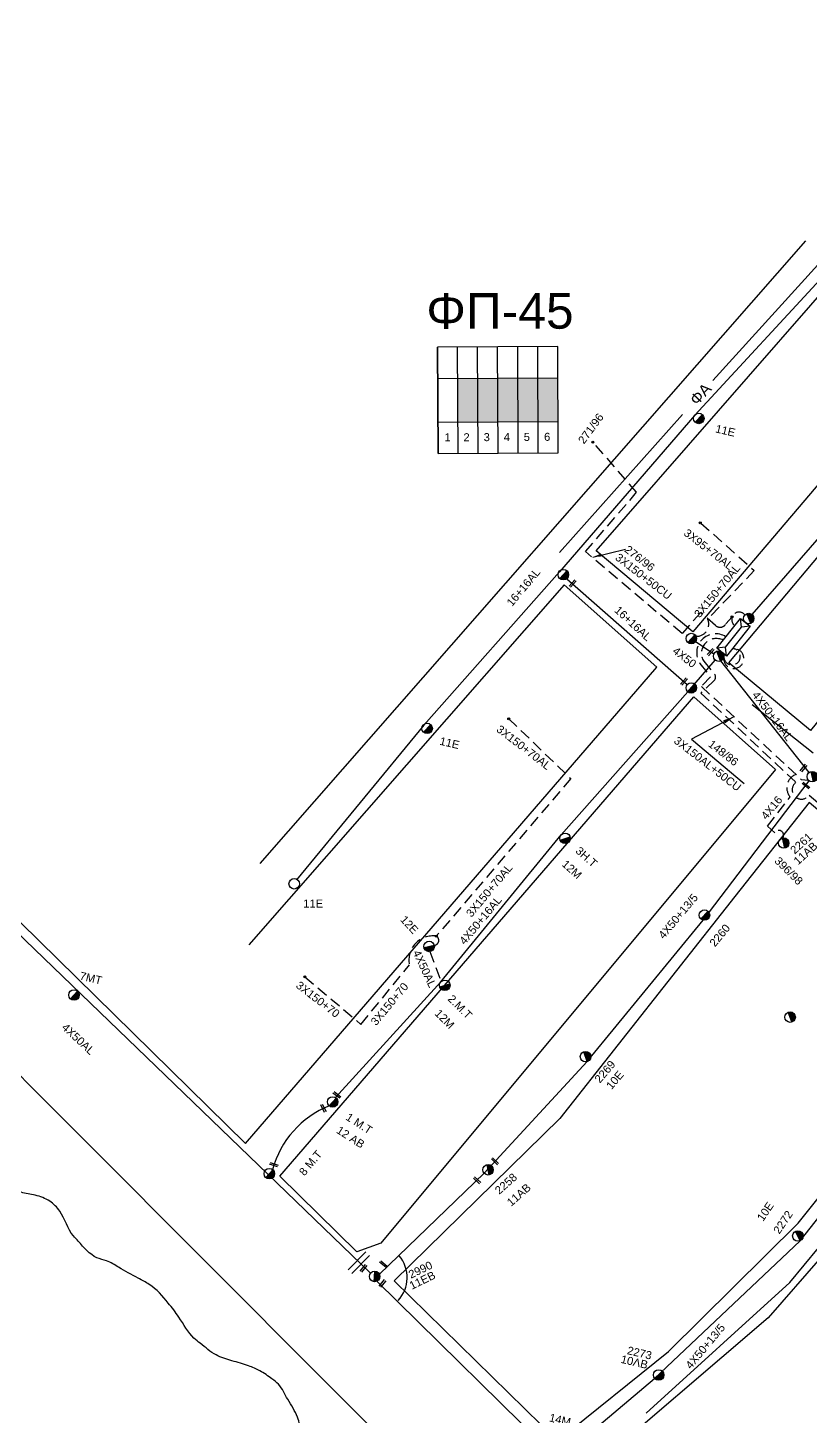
# Model space of a CAD drawing. Header units: millimetres. Extents: x 745 to 5694, y 762 to 3401.
# Drawn here: x 1432.7 to 1608.6, y 1448.4 to 1760.7 of the extents above; entities that cross this region are included whole.
import ezdxf
from ezdxf.enums import TextEntityAlignment as Align

# ---------------------------------------------------------------- set-up
doc = ezdxf.new("R2010")
doc.units = ezdxf.units.MM
doc.linetypes.add('DASHED', pattern=[19.05, 12.7, -6.35])
for name, color, linetype in [('Άγνωστα', 7, 'Continuous'), ('Ασφαλειοκιβώτια Χ.Τ 6 αναχωρήσεων', 7, 'Continuous'), ('Γυμνά εναέρια ΧΤ και ΦΟΠ (3Φ)   4x50+16AL', 7, 'Continuous'), ('Εναέρια παροχή ΧΤ 4x16', 7, 'SYN_LINE'), ('Επιγραφές - Σχήματα', 7, 'Continuous'), ('Καλώδια ΧΤ   3x150+50CU', 7, 'DASHED'), ('Καλώδια ΧΤ   3x150+70AL', 7, 'DASHED'), ('Καλώδια ΧΤ   3x150AL+50CU', 7, 'DASHED'), ('Μηχανική τομή', 7, 'Continuous'), ('Στύλος Ξύλινος', 7, 'Continuous'), ('Στύλος Ξύλινος @ 1', 7, 'Continuous'), ('Στύλος ΦΜ', 7, 'Continuous'), ('Στύλος ΦΜ @ 1', 7, 'Continuous'), ('Συνδέσεις', 7, 'Continuous'), ('Τομή', 7, 'Continuous'), ('Υποσταθμός εναέριος 2 στύλων', 7, 'Continuous'), ('Υποσταθμός πόλεως', 7, 'Continuous'), ('Υπόβαθρο ΔΕΗ', 7, 'Continuous'), ('Υπόγεια καλώδια Παροχών ΧΤ   4x50AL', 7, 'DASHED')]:
    doc.layers.add(name, color=color, linetype=linetype)
doc.styles.add('arial', font='ARIAL.TTF')
doc.styles.get("Standard").update_dxf_attribs({"font": 'ARIAL.TTF'})
doc.linetypes.add('SYN_LINE', pattern='A,0.5,-0.0001,["/\\/\\/\\/",Standard,S=0.1,R=0,X=0,Y=-0.05],-0.25', length=0.7501)
doc.dimstyles.new('ISO-25', dxfattribs={"dimtxt": 2.5, "dimasz": 2.5, "dimexe": 1.25, "dimexo": 0.625, "dimtad": 1, "dimtxsty": 'Standard', "dimcen": 2.5, "dimadec": 0, "dimazin": 0, "dimtfac": 1, "dimtmove": 0, "dimatfit": 3, "dimfxl": 1, "dimarcsym": 0})

# ---------------------------------------------------------------- blocks, each defined once
blk = doc.blocks.new('ΥΠΑΡΧΩΝ ΤΣΙΜΕΝΤΕΝΙΟΣ ΣΤΥΛΟΣ')
at = {"layer": 'Στύλος ΦΜ'}
blk.add_hatch(color=256, dxfattribs=at).paths.add_polyline_path([(-1.29, -2.28, 0.574793), (2.62, 0, 0.268822), (1.3, 2.27)])
blk.add_line((-1.29, -2.28), (1.3, 2.27), dxfattribs=at)
blk.add_circle((0, 0), 2.62, dxfattribs=at)
at = {"layer": 'Στύλος ΦΜ', "flags": 4}
for tag, p in [('ΤΥΠΟΣ', (-4.91, 3.03)), ('ΑΡΙΘΜΟΣ', (-4.68, 8.05))]:
    blk.add_attdef(tag, p, '', height=4, dxfattribs=at)
blk = doc.blocks.new('ΜΗΧΑΝΙΚΗ ΤΟΜΗ')
at = {"layer": 'Μηχανική τομή', "ltscale": 40}
for p, q in [((-1.89, 0.78), (1.89, 0.78)), ((1.89, 0), (-1.89, 0))]:
    blk.add_line(p, q, dxfattribs=at)
blk = doc.blocks.new('ΠΡΟΒΛΕΠΟΜΕΝΟΣ ΞΥΛΙΝΟΣ ΣΤΥΛΟΣ')
at = {"layer": 'Στύλος Ξύλινος', "color": 7}
blk.add_circle((0, 0), 2.62, dxfattribs=at)
at = {"layer": 'Στύλος Ξύλινος', "flags": 4}
for tag, p in [('ΑΡΙΘΜΟΣ', (-6.53, 6.96)), ('ΤΥΠΟΣ', (-6.8, 2.18))]:
    blk.add_attdef(tag, p, '', height=4, dxfattribs=at)
blk = doc.blocks.new('ΥΠΟΣΤΑΘΜΟΣ ΕΝΑΕΡΙΟΣ ΕΠΙ 2 ΣΤΥΛΩΝ')
at = {"layer": 'Υποσταθμός εναέριος 2 στύλων', "linetype": 'Continuous'}
for points in [[(-11.97, -2.11, 0.574793), (-8.45, -0.07, 0.268822), (-9.64, 1.98)], [(9.68, -2.15, 0.574793), (13.19, -0.1, 0.268822), (12.01, 1.95)]]:
    blk.add_hatch(color=256, dxfattribs=at).paths.add_polyline_path(points)
for p, q in [((-11.97, -2.11), (-9.64, 1.98)), ((9.68, -2.15), (12.01, 1.95))]:
    blk.add_line(p, q, dxfattribs=at)
for centre in [(-10.81, -0.07), (10.84, -0.1)]:
    blk.add_circle(centre, 2.36, dxfattribs=at)
at = {"layer": 'Υποσταθμός πόλεως', "linetype": 'Continuous', "ltscale": 40}
blk.add_lwpolyline([(-8.57, 2.82), (8.57, 2.82), (8.57, -2.82), (-8.57, -2.82)], close=True, dxfattribs=at)
for points in [[(-5.75, 0), (-8.57, 2.82)], [(-8.57, -2.82), (-5.75, 0)], [(-5.75, 0), (5.75, 0)], [(5.75, 0), (8.57, 2.82)], [(8.57, -2.82), (5.75, 0)]]:
    blk.add_lwpolyline(points, dxfattribs=at)
at = {"layer": 'Υποσταθμός εναέριος 2 στύλων', "ltscale": 40, "flags": 1}
for tag, p in [('ΜΕΤΑΣΧΗΜΑΤΙΣΜΟΣ', (14.09, 2.51)), ('ΙΣΧΥΣ', (14.07, -0.28)), ('ΑΡΙΘΜΟΣ', (14.19, -3))]:
    blk.add_attdef(tag, p, '', height=1.8, dxfattribs=at)
blk = doc.blocks.new('ΑΣΦΑΛΕΙΟΚΙΒΩΤΙΟ ΥΠΟΣΤΑΘΜΟΥ 6 ΑΝΑΧΩΡΗΣΕΩΝ')
at = {"layer": 'Ασφαλειοκιβώτια Χ.Τ 6 αναχωρήσεων', "ltscale": 40}
for p, q in [((-23.91, 27), (23.91, 27)), ((-9.83, 27), (-9.83, -27)), ((9.83, 27), (9.83, -27)), ((-23.91, 18), (23.91, 18)), ((-23.91, 9), (23.91, 9)), ((-23.91, 0), (23.91, 0)), ((-23.91, -9), (23.91, -9)), ((-23.91, -18), (23.91, -18))]:
    blk.add_line(p, q, dxfattribs=at)
at = {"layer": 'Ασφαλειοκιβώτια Χ.Τ 6 αναχωρήσεων'}
blk.add_lwpolyline([(-23.91, -27), (23.91, -27), (23.91, 27), (-23.91, 27)], close=True, dxfattribs=at)
for s, p in [('1', (-18.47, 24.15)), ('2', (-18.47, 15.59)), ('3', (-18.47, 6.51)), ('4', (-18.47, -2.51)), ('5', (-18.47, -11.52)), ('6', (-18.47, -20.66))]:
    blk.add_text(s, height=3.6, rotation=270, dxfattribs=at).set_placement(p)
at = {"layer": 'Ασφαλειοκιβώτια Χ.Τ 6 αναχωρήσεων', "ltscale": 40}
for tag, height, p in [('ΟΝΟΜΑ', 5, (-0.27, 31.68)), ('ΚΕΙΜΕΝΟ 1', 2, (16.95, 22.41)), ('ΚΕΙΜΕΝΟ 2', 2, (16.95, 13.71)), ('ΚΕΙΜΕΝΟ 3', 2, (16.95, 4.31)), ('ΚΕΙΜΕΝΟ 4', 2, (16.95, -4.67)), ('ΚΕΙΜΕΝΟ 5', 2, (16.95, -13.51)), ('ΚΕΙΜΕΝΟ 6', 2, (16.95, -22.43)), ('ΣΧ', 2, (-0.21, -29.21))]:
    blk.add_attdef(tag, text='', height=height, dxfattribs=at).set_placement(p, align=Align.MIDDLE_CENTER)
blk = doc.blocks.new('_ΣΥΝΔΕΣΗ')
at = {"layer": 'Συνδέσεις', "linetype": 'SYN_LINE', "ltscale": 40}
blk.add_hatch(color=256, dxfattribs=at).paths.add_polyline_path([(0.5, -0.01, 1), (-0.5, -0.01, 1)])
at = {"layer": 'Συνδέσεις'}
blk.add_circle((0, -0.01), 0.5, dxfattribs=at)
blk = doc.blocks.new('ΤΟΜΗ')
at = {"layer": 'Τομή', "ltscale": 40}
for p, q in [((-5.68, 0), (5.68, 0)), ((5.68, -2.33), (-5.68, -2.33))]:
    blk.add_line(p, q, dxfattribs=at)

msp = doc.modelspace()

# ---------------------------------------------------------------- hatches: boundary and pattern name
at = {"layer": 'Άγνωστα', "ltscale": 0.2}
for color, points in [(27, [(1529.36, 1681.82), (1529.41, 1671.99), (1533.91, 1672.01), (1533.86, 1681.84)]), (1, [(1533.86, 1681.84), (1533.91, 1672.01), (1538.41, 1672.04), (1538.36, 1681.86)]), (30, [(1538.36, 1681.86), (1538.41, 1672.04), (1542.91, 1672.06), (1542.86, 1681.89)]), (62, [(1542.86, 1681.89), (1542.91, 1672.06), (1547.41, 1672.08), (1547.36, 1681.91)]), (2, [(1547.36, 1681.91), (1547.41, 1672.08), (1551.91, 1672.11), (1551.86, 1681.93)])]:
    msp.add_hatch(color=color, dxfattribs=at).paths.add_polyline_path(points)

# ---------------------------------------------------------------- linework, layer by layer
at = {"layer": 'Άγνωστα', "color": 27}
msp.add_lwpolyline([(1595.52, 1628.73), (1619.76, 1656.54)], dxfattribs=at)
at = {"layer": 'Άγνωστα', "color": 30, "linetype": 'DASHED', "ltscale": 0.2}
for points in [[(1583.99, 1649.28), (1596.04, 1638.58)], [(1494.99, 1547.27), (1507.59, 1536.55)]]:
    msp.add_lwpolyline(points, dxfattribs=at)
at = {"layer": 'Άγνωστα', "color": 7}
msp.add_lwpolyline([(1553.85, 1636.76), (1580.97, 1612.99)], dxfattribs=at)
at = {"layer": 'Άγνωστα', "color": 2}
for points in [[(1511.72, 1480.39), (1535.29, 1503.07), (1558.48, 1528.19), (1584.56, 1559.98), (1608.35, 1591.33)], [(1602.97, 1384.96), (1575.4, 1412.21), (1552.87, 1437.72), (1511.18, 1478.81)]]:
    msp.add_lwpolyline(points, dxfattribs=at)
at = {"layer": 'Άγνωστα', "color": 30, "linetype": 'DASHED', "ltscale": 0.2}
msp.add_lwpolyline([(1507.59, 1536.55), (1518.48, 1549.96, -0.51974), (1524.53, 1556.39, -0.271854)], format="xyb", dxfattribs=at)
at = {"layer": 'Άγνωστα', "color": 1}
msp.add_lwpolyline([(1552.9, 1439.47), (1573.63, 1456.95), (1606.36, 1487.91), (1629.45, 1517.14), (1656.33, 1548.6)], dxfattribs=at)
at = {"layer": 'Γυμνά εναέρια ΧΤ και ΦΟΠ (3Φ)   4x50+16AL', "color": 30}
msp.add_line((1581.87, 1623.31), (1586.95, 1619.84), dxfattribs=at)
msp.add_lwpolyline([(1501.84, 1520.11), (1525.56, 1546.13), (1552.6, 1579.16), (1581.08, 1611.33), (1587.25, 1618.47)], dxfattribs=at)
at = {"layer": 'Γυμνά εναέρια ΧΤ και ΦΟΠ (3Φ)   4x50+16AL', "color": 1}
msp.add_lwpolyline([(1588.46, 1618.27), (1608.3, 1593.16)], dxfattribs=at)
at = {"layer": 'Γυμνά εναέρια ΧΤ και ΦΟΠ (3Φ)   4x50+16AL', "color": 30}
msp.add_arc((1508.34, 1498.42), 21.33, 111.7488, 165.1027, dxfattribs=at)
at = {"layer": 'Εναέρια παροχή ΧΤ 4x16', "color": 2, "linetype": 'DASHED', "ltscale": 0.2}
msp.add_lwpolyline([(1600.65, 1579.66), (1599, 1581.1), (1604.09, 1587.72, -0.512766), (1605.39, 1592.76, -26.319881)], format="xyb", dxfattribs=at)
msp.add_arc((1601.56, 1579.12), 1.06, 321.8709, 149.4753, dxfattribs=at)
at = {"layer": 'Επιγραφές - Σχήματα', "color": 85, "ltscale": 0.2}
for p, q in [((1586.7, 1681.33), (1627.89, 1726.77)), ((1552.25, 1642.63), (1579.89, 1673.69)), ((1609.28, 1597.52), (1595.52, 1608.44))]:
    msp.add_line(p, q, dxfattribs=at)
at = {"layer": 'Επιγραφές - Σχήματα', "color": 7, "ltscale": 0.2}
for p, q in [((1612.69, 1706.04), (1582.7, 1673.54)), ((1582.7, 1673.54), (1552.22, 1638.35)), ((1552.22, 1638.35), (1521.76, 1603.8)), ((1521.76, 1603.8), (1493.11, 1569.06))]:
    msp.add_line(p, q, dxfattribs=at)
at = {"layer": 'Επιγραφές - Σχήματα', "color": 27, "linetype": 'DASHED', "ltscale": 0.2}
msp.add_line((1589.65, 1626.59), (1591.03, 1628.2), dxfattribs=at)
at = {"layer": 'Επιγραφές - Σχήματα', "color": 85, "ltscale": 0.2}
msp.add_lwpolyline([(1571.72, 1449.13), (1604.06, 1478.52), (1613.72, 1490.21)], dxfattribs=at)
at = {"layer": 'Επιγραφές - Σχήματα', "color": 27, "linetype": 'DASHED', "ltscale": 0.2}
for centre, radius, start, end in [((1592.63, 1627.58), 1.68, 38.7059, 234.3148), ((1588.32, 1627.42), 1.57, 229.8074, 327.8848)]:
    msp.add_arc(centre, radius, start, end, dxfattribs=at)
at = {"layer": 'Επιγραφές - Σχήματα', "color": 1, "linetype": 'DASHED', "ltscale": 0.2}
msp.add_arc((1591.42, 1618.82), 2.26, 168.8981, 96.9709, dxfattribs=at)
at = {"layer": 'Επιγραφές - Σχήματα', "color": 30, "linetype": 'DASHED', "ltscale": 0.2}
msp.add_arc((1591.04, 1619.23), 1.84, 175.8062, 86.7924, dxfattribs=at)
at = {"layer": 'Επιγραφές - Σχήματα', "ltscale": 0.2}
msp.add_arc((1510.42, 1479.6), 7.56, 316.9443, 40.625, dxfattribs=at)
at = {"layer": 'Καλώδια ΧΤ   3x150+50CU', "color": 27, "linetype": 'DASHED', "ltscale": 0.2}
msp.add_lwpolyline([(1587.3, 1626.22), (1584, 1629.19), (1579.82, 1624.43), (1558.06, 1642.85), (1569.58, 1656.19), (1559.74, 1667.51)], dxfattribs=at)
at = {"layer": 'Καλώδια ΧΤ   3x150+70AL', "color": 30, "linetype": 'DASHED', "ltscale": 0.2}
msp.add_lwpolyline([(1596.04, 1638.59), (1585.56, 1627.7)], dxfattribs=at)
at = {"layer": 'Καλώδια ΧΤ   3x150+70AL', "color": 30, "ltscale": 0.2}
msp.add_lwpolyline([(1540.81, 1605.29), (1554.75, 1591.82)], dxfattribs=at)
msp.add_lwpolyline([(1554.75, 1591.82), (1524.53, 1556.39, -0.748628), (1524.07, 1554.35, 3.982133)], format="xyb", dxfattribs=at)
at = {"layer": 'Καλώδια ΧΤ   3x150+70AL', "color": 30, "linetype": 'DASHED', "ltscale": 0.2}
msp.add_arc((1583.04, 1626.57), 2.76, 267.9974, 24.2285, dxfattribs=at)
at = {"layer": 'Καλώδια ΧΤ   3x150AL+50CU', "color": 2, "ltscale": 0.2}
msp.add_lwpolyline([(1583.81, 1617.72), (1586.19, 1614.68), (1584.13, 1612.55), (1606.6, 1591.63), (1608.19, 1591.47)], dxfattribs=at)
at = {"layer": 'Καλώδια ΧΤ   3x150AL+50CU', "color": 62, "ltscale": 0.2}
msp.add_lwpolyline([(1584.66, 1618.19), (1587.09, 1615.3, -0.384175), (1587.04, 1613.91), (1584.01, 1611.05), (1605.4, 1590.97, 1.165066), (1608.35, 1588.07), (1654.03, 1549.55, 1.133031), (1657.33, 1546.43), (1716.12, 1499.36, -1.713277), (1722.41, 1494.7), (1725.24, 1492.9), (1723.45, 1490.42)], format="xyb", dxfattribs=at)
at = {"layer": 'Καλώδια ΧΤ   3x150AL+50CU', "color": 2, "ltscale": 0.2}
msp.add_arc((1587.35, 1620.11), 4.27, 57.4963, 214.031, dxfattribs=at)
at = {"layer": 'Καλώδια ΧΤ   3x150AL+50CU', "color": 62, "ltscale": 0.2}
msp.add_arc((1587.49, 1619.98), 3.34, 62.4506, 212.2758, dxfattribs=at)
at = {"layer": 'Υπόβαθρο ΔΕΗ'}
for p, q in [((1674.85, 1733.78), (1582.22, 1624.81)), ((1560.44, 1643.03), (1623.89, 1715.64)), ((1484.95, 1572.73), (1607.6, 1712.73)), ((1582.22, 1624.81), (1560.44, 1643.03))]:
    msp.add_line(p, q, dxfattribs=at)
for points in [[(1452.58, 1917.89), (1326.7, 1816.55), (1258.22, 1735.83), (1257.98, 1729.36), (1481.63, 1509.79), (1574.15, 1616.9), (1553.26, 1635.37), (1482.41, 1554.46)], [(1682.33, 1727.37), (1698.69, 1713.81), (1608.68, 1602.65), (1590.28, 1617.88), (1682.33, 1727.37)], [(1582.46, 1610.19), (1600.78, 1593.85), (1512.07, 1487.37), (1506.67, 1485.4), (1489.33, 1502.4), (1582.46, 1610.19)], [(1608.36, 1586.44), (1591.67, 1565.27), (1552.34, 1515.4), (1515.03, 1478.88), (1551.81, 1442.88), (1576.73, 1463.03), (1605.93, 1491.83), (1651.97, 1549.55), (1608.36, 1586.44)], [(1660.33, 1543.25), (1624.14, 1499.23), (1610.95, 1484.09), (1599.14, 1470.53), (1557.98, 1435.34), (1602.15, 1392.8), (1634.69, 1419.69), (1653.87, 1438.32), (1710.62, 1502.43), (1660.33, 1543.25)]]:
    msp.add_lwpolyline(points, dxfattribs=at)
msp.add_lwpolyline([(1201.43, 1651.45), (1513.38, 1301.14), (1509.69, 1297.94), (1695.17, 1090.34), (1768.25, 1145.03), (1730.95, 1200.61), (1608.66, 1346.8), (1254.74, 1701.67, 0.38165)], format="xyb", dxfattribs=at)
for points in [[(1752.79, 1133.46), (1750.62, 1137.04), (1750.87, 1144.29), (1752, 1147.38), (1751.88, 1151.48), (1747.84, 1154.32), (1740.78, 1159.84), (1739.16, 1163.08), (1737.18, 1166.3), (1734.24, 1169.8), (1732.93, 1170.98), (1730.8, 1172.01), (1726.98, 1176.59), (1722.37, 1181.54), (1717.92, 1185.98), (1715.33, 1188.39), (1712.83, 1192.2), (1710.5, 1196.72), (1708.15, 1202.05), (1704.65, 1208.8), (1703.06, 1211.24), (1699.85, 1215.43), (1695.87, 1219.24), (1698.13, 1217.01), (1693.74, 1220.9), (1690.16, 1223.78), (1688.64, 1224.98), (1684.92, 1230.11), (1681.56, 1234.95), (1680.31, 1236.7), (1678.25, 1236.99), (1674.65, 1238.72), (1672.92, 1240.85), (1671.28, 1242.96), (1668.94, 1246.57), (1667.4, 1249.67), (1662.13, 1253.98), (1659.03, 1255.66), (1656.13, 1256.87), (1654.11, 1257.81), (1651.03, 1260.3), (1646.81, 1265.13), (1646.47, 1266.61), (1645.79, 1275.47), (1644.84, 1277.95), (1641.57, 1282.81), (1639.56, 1284.91), (1636.99, 1285.71), (1634.83, 1286.83), (1631.94, 1288.88), (1630.94, 1290.08), (1629.94, 1292.01), (1629.77, 1294.43), (1630.41, 1297.01), (1629.57, 1300.64), (1626.97, 1303.03), (1624.21, 1304.1), (1622.55, 1304.61), (1620.36, 1306.38), (1616.42, 1315.37), (1614.46, 1318.02), (1609.46, 1320.83), (1606.03, 1323.68), (1602.86, 1327.57), (1602.25, 1329.55), (1601.06, 1333.26), (1599.47, 1336.89), (1596.25, 1339.99), (1593.47, 1341.79), (1591.34, 1342.18), (1589.12, 1343.86), (1587.12, 1346.15), (1583.57, 1348.28), (1580.41, 1352.46), (1578.44, 1355.71), (1577.72, 1356.89), (1576.68, 1359.67), (1576.24, 1360.92), (1575.15, 1361.07), (1572.64, 1364.24), (1570.99, 1365.11), (1568.79, 1370.38), (1567.25, 1375.85), (1565.86, 1378.15), (1562.54, 1380.08), (1559, 1380.85), (1555.83, 1381.8), (1553.5, 1383.62), (1552.14, 1385.23), (1551.42, 1387.66), (1550.19, 1390.64), (1548.5, 1392.53), (1542.48, 1398), (1536.63, 1404.27), (1531.62, 1410.35), (1529.55, 1412.27), (1526.8, 1413.13), (1524.74, 1414.29), (1521.02, 1418.34), (1517.52, 1421.07), (1515.23, 1426.24), (1513.86, 1429.7), (1511.93, 1431.53), (1507.47, 1433.85), (1503.88, 1435.24), (1500.48, 1437.23), (1498.7, 1438.4), (1496.24, 1442.04), (1494.33, 1444.95), (1493.33, 1448.21), (1491.12, 1452.24), (1489.04, 1455.61), (1487.58, 1456.82), (1484.85, 1458.65), (1482.33, 1459.75), (1478.57, 1460.91), (1475.02, 1462.21), (1471.45, 1464.84), (1470.04, 1466.01), (1466.63, 1470.73), (1464.25, 1473.88), (1459.99, 1478.08), (1457.49, 1479.47), (1453.1, 1481.92), (1450.37, 1483.37), (1448.22, 1484.08), (1444.03, 1487.77), (1442.91, 1489), (1439.85, 1494.56), (1437.59, 1496.79), (1434.33, 1498.13), (1431.18, 1498.79), (1426.35, 1502.46), (1422.93, 1506.33), (1420.69, 1510.37), (1419.16, 1514.23), (1417.93, 1517.76), (1416.59, 1519.61), (1413.4, 1522.41), (1409.61, 1524.98), (1405.89, 1527.59), (1402.76, 1530.44), (1399.62, 1533.7), (1395.03, 1538.88), (1391.76, 1543.45), (1389.82, 1546.32), (1387.29, 1550.08), (1385.15, 1554.51), (1383.57, 1558.78), (1380.87, 1562.91), (1376.89, 1565.86), (1374.5, 1567.42), (1371.03, 1571.59), (1367.59, 1574.57), (1363.04, 1577.65), (1358.5, 1582.28), (1351.76, 1587.32), (1347.75, 1591.27), (1342.87, 1596.37), (1339.84, 1602.43), (1337.26, 1605.77), (1329.87, 1611.46), (1325.85, 1613.33), (1315.43, 1619.55), (1310.34, 1623.76), (1305.43, 1628.17), (1303.89, 1630.56), (1301.61, 1632.32), (1297.53, 1634.82), (1292.64, 1637.42), (1289.65, 1639.41), (1286.65, 1643.8), (1283.94, 1649.21), (1282.14, 1654.63), (1278.59, 1661.21), (1277.22, 1663.18), (1272.99, 1666.36), (1269.38, 1669.42), (1265.98, 1672.93), (1263.75, 1676.91), (1262.97, 1677.97), (1260.94, 1679.11), (1256.91, 1680.87), (1254.23, 1682.56), (1250.77, 1685.08), (1247.32, 1688.11), (1246.69, 1690.81), (1243.44, 1692.08), (1242.03, 1690.53), (1241.34, 1686.1)], [(1284.1, 1575.96), (1286.51, 1574.43), (1291.28, 1567.6), (1293.52, 1565.78), (1299.82, 1563.42), (1304.18, 1559.79), (1306.51, 1555.38), (1307.18, 1550.47), (1309.34, 1546.89), (1313.18, 1544.56), (1315.51, 1542.23), (1317.53, 1538.92), (1326.49, 1530.65), (1332.34, 1526.41), (1336.15, 1522.61), (1340.18, 1515.25), (1342.64, 1507.49), (1344.58, 1503.68), (1355.21, 1495.07), (1363.56, 1487.81), (1366.21, 1485.08), (1369.3, 1483.82), (1371.78, 1483.71), (1374.92, 1480.88), (1377.16, 1477.09), (1378.14, 1473.98), (1378.49, 1472.27), (1379.05, 1469.33), (1381.51, 1466.69), (1383.63, 1464.92), (1387.62, 1462.37), (1390.82, 1460.25), (1392.66, 1456.85), (1393.51, 1454.17), (1394.6, 1452.04), (1396.28, 1450.9), (1402.01, 1448.17), (1404.69, 1446.32), (1406.07, 1443.75), (1406.56, 1441.16), (1407.91, 1438.46), (1409.61, 1437), (1414.26, 1434.9), (1418.7, 1433.57), (1420.03, 1432.7), (1421.87, 1429.42), (1421.7, 1424.95), (1421.89, 1422.04), (1423.11, 1419.74), (1424.29, 1418.88), (1428, 1418.12), (1430.9, 1417.33), (1432.71, 1415.15), (1434.67, 1410.87), (1436.06, 1408.44), (1439.19, 1404.64), (1443.49, 1401.38), (1447.07, 1398.28), (1451.08, 1394.4), (1453.65, 1392.41), (1455.87, 1391.19), (1457.37, 1389.99), (1460.2, 1386.49), (1461.59, 1385.17), (1463.62, 1383.85), (1465.68, 1381.75), (1467.48, 1378.71), (1468.86, 1376.12), (1470.38, 1372.2), (1472.15, 1370.27), (1474.73, 1367.24), (1476.17, 1362.74), (1477.22, 1358.65), (1479.52, 1355.8), (1482.13, 1354.95), (1484.39, 1353.16), (1486.54, 1349.04), (1488.24, 1345.6), (1492.11, 1343.4), (1493.89, 1341.93), (1496.13, 1339.12), (1497.08, 1335.8), (1498.42, 1331), (1499.29, 1329.92), (1504.32, 1327.45), (1506.78, 1326.27), (1514.04, 1321.49), (1515.01, 1318.78), (1515.27, 1316.2), (1517.23, 1314.41), (1519.72, 1313.68), (1521.49, 1313.65), (1523.73, 1313.28), (1528.14, 1310.53), (1530.39, 1307.24), (1530.84, 1304.72), (1529.84, 1302.86), (1529.88, 1300.94), (1528.97, 1297.76), (1529.49, 1295.44), (1533.23, 1293.89), (1538.79, 1293), (1541.82, 1292.34), (1544.39, 1288.91), (1544.42, 1282.4), (1545.22, 1279.01), (1548.75, 1275.62), (1551.21, 1275.37), (1552.38, 1275), (1555.75, 1271.23), (1558.88, 1268.36), (1560.29, 1265.47), (1560.69, 1261.61), (1561.65, 1258.2), (1563.93, 1257.06), (1566.56, 1255.76), (1570.01, 1255.15), (1571.67, 1253.55), (1572.26, 1251.95), (1573.3, 1248.09), (1574.82, 1245.6), (1578.33, 1243.06), (1581.9, 1241.6), (1584.49, 1240.23), (1585.71, 1238.11), (1587.01, 1234.6), (1587.37, 1232.32), (1587.74, 1230.22), (1589.15, 1227.44), (1591.29, 1226.36), (1594.74, 1225.87), (1597.23, 1225.28), (1599.54, 1223.11), (1600.91, 1220.43), (1601.07, 1217.55), (1600.62, 1215.37), (1601.21, 1213.62), (1602.53, 1212.53), (1605.43, 1211.52), (1609.54, 1210.96), (1611.79, 1210.04), (1613.49, 1208.76), (1616.28, 1204.17), (1616.84, 1202.5), (1617.91, 1200.26), (1620.54, 1197.45), (1622.65, 1196.24), (1625.38, 1195.48), (1627.5, 1194.07), (1629.27, 1192.64), (1629.11, 1190.28), (1628.44, 1188.38), (1628.7, 1187.48), (1629.81, 1185.36), (1632.44, 1183.14), (1634.32, 1181.28), (1635.37, 1179.34), (1635.57, 1178.11), (1636.21, 1176.73), (1638.2, 1175.21), (1640.26, 1174.78), (1641.07, 1174.83), (1643.01, 1173.29), (1644.93, 1171.07), (1646.43, 1170.67), (1647.54, 1170.79), (1648.36, 1170.97), (1650.22, 1170.34), (1650.99, 1169.07), (1651.34, 1167.64), (1650.15, 1166.04), (1649.86, 1165.54), (1649.98, 1165.45), (1649.99, 1164.32), (1649.89, 1162.69), (1649.08, 1160.82), (1649.67, 1158.8), (1651.35, 1157.37), (1654.29, 1157.08), (1658.47, 1157.46), (1661.42, 1157.41), (1663.37, 1155.81), (1664.4, 1153.54), (1663.96, 1152.09), (1662.48, 1150.68), (1661.76, 1148.28), (1661.8, 1147.39), (1663.43, 1145.77), (1666.1, 1145.19), (1669.36, 1144.06), (1671.83, 1142.23), (1672.96, 1139.85), (1673.95, 1136.9), (1675.9, 1132.86), (1676.63, 1131.27), (1678.55, 1129.67), (1680.85, 1128), (1682.94, 1124.9), (1684, 1123.2), (1685.04, 1120.15), (1686, 1118.15), (1687.52, 1116.91), (1689.46, 1116.1), (1690.59, 1115.75), (1692.87, 1115.26), (1696.26, 1113.24), (1698.07, 1111.36), (1699.06, 1108.62), (1699.64, 1106.82), (1700.5, 1105.44), (1703.46, 1103.31), (1705.3, 1102.72), (1708.59, 1100.39)]]:
    msp.add_spline(points, degree=3, dxfattribs=at)
at = {"layer": 'Υπόγεια καλώδια Παροχών ΧΤ   4x50AL', "color": 30, "linetype": 'Continuous', "ltscale": 0.2}
msp.add_lwpolyline([(1509.76, 1480.63), (1408.93, 1577.75)], dxfattribs=at)
at = {"layer": 'Υπόγεια καλώδια Παροχών ΧΤ   4x50AL', "color": 30, "ltscale": 0.2}
msp.add_lwpolyline([(1523.08, 1552.91), (1525.59, 1546.17)], dxfattribs=at)

# ---------------------------------------------------------------- block references
at = {"layer": 'Ασφαλειοκιβώτια Χ.Τ 6 αναχωρήσεων', "xscale": 0.4999999999998026, "yscale": 0.4999999999998026, "zscale": 0.4999999999998026, "rotation": 90.30240416445926}
msp.add_blockref('ΑΣΦΑΛΕΙΟΚΙΒΩΤΙΟ ΥΠΟΣΤΑΘΜΟΥ 6 ΑΝΑΧΩΡΗΣΕΩΝ', (1538.39, 1676.95), dxfattribs=at)
at = {"layer": 'Μηχανική τομή'}
for p, xscale, yscale, zscale, rotation in [((1555.06, 1635.83), 0.5000000000001019, 0.5000000000001019, 0.5000000000001019, 228.5516404187046), ((1586.08, 1620.4), 0.5000000000001019, 0.5000000000001019, 0.5000000000001019, 228.5516404187046), ((1580.08, 1613.78), 0.5000000000001019, 0.5000000000001019, 0.5000000000001019, 228.5516404187046), ((1607.24, 1594.06), 0.4999999999999888, 0.4999999999999888, 0.4999999999999888, 51.42050930854569), ((1607.8, 1590.44), 0.4999999999999888, 0.4999999999999888, 0.4999999999999888, 141.4205093085457), ((1502.28, 1520.86), 0.5000000000001481, 0.5000000000001481, 0.5000000000001481, 143.0903399545505), ((1499.31, 1517.78), 0.5000000000001092, 0.5000000000001092, 0.5000000000001092, 116.4445089687497), ((1488.06, 1505.19), 0.5000000000001349, 0.5000000000001349, 0.5000000000001349, 159.592374839551), ((1537.59, 1505.63), 0.5000000000000557, 0.5000000000000557, 0.5000000000000557, 316.5454919281668), ((1533.57, 1501.33), 0.4999999999999732, 0.4999999999999732, 0.4999999999999732, 316.5454919281578), ((1512.77, 1482.79), 0.4999999999999888, 0.4999999999999888, 0.4999999999999888, 141.4205093085457), ((1508.3, 1481.57), 0.4999999999999888, 0.4999999999999888, 0.4999999999999888, 51.42050930854569), ((1512.27, 1478.42), 0.4999999999999888, 0.4999999999999888, 0.4999999999999888, 231.4205093085457)]:
    msp.add_blockref('ΜΗΧΑΝΙΚΗ ΤΟΜΗ', p, dxfattribs=dict(at, xscale=xscale, yscale=yscale, zscale=zscale, rotation=rotation))
at = {"layer": 'Στύλος Ξύλινος @ 1', "ltscale": 40}
ref = msp.add_blockref('ΠΡΟΒΛΕΠΟΜΕΝΟΣ ΞΥΛΙΝΟΣ ΣΤΥΛΟΣ', (1492.57, 1568.17), dxfattribs=dict(at, xscale=0.4499999999998181, yscale=0.4499999999998181, zscale=0.4499999999998181))
ref.add_attrib('ΤΥΠΟΣ', '11E', (1494.6, 1562.82), dxfattribs={"layer": 'Στύλος Ξύλινος', "height": 1.8, "flags": 4})
at = {"layer": 'Στύλος ΦΜ @ 1', "ltscale": 40}
ref = msp.add_blockref('ΥΠΑΡΧΩΝ ΤΣΙΜΕΝΤΕΝΙΟΣ ΣΤΥΛΟΣ', (1583.56, 1672.8), dxfattribs=dict(at, xscale=0.4499999999996779, yscale=0.4499999999996779, zscale=0.4499999999996779, rotation=346.8465568456768))
ref.add_attrib('ΤΥΠΟΣ', '11E', (1587.16, 1669.7), dxfattribs={"layer": 'Στύλος ΦΜ', "height": 1.8, "rotation": 346.8466, "flags": 4})
for p, xscale, yscale, zscale, rotation in [((1553.1, 1637.67), 0.4499999999996779, 0.4499999999996779, 0.4499999999996779, 346.8465568456768), ((1581.87, 1623.31), 0.4499999999996779, 0.4499999999996779, 0.4499999999996779, 346.8465568456768), ((1581.86, 1612.21), 0.4499999999996779, 0.4499999999996779, 0.4499999999996779, 346.8465568456768), ((1609.07, 1592.26), 0.4499999999997187, 0.4499999999997187, 0.4499999999997187, 42.23885513673056), ((1584.83, 1561.13), 0.4499999999996779, 0.4499999999996779, 0.4499999999996779, 346.8465568456768), ((1501.22, 1519.11), 0.4499999999996779, 0.4499999999996779, 0.4499999999996779, 346.8465568456768), ((1486.99, 1502.99), 0.4499999999996779, 0.4499999999996779, 0.4499999999996779, 346.8465568456768)]:
    msp.add_blockref('ΥΠΑΡΧΩΝ ΤΣΙΜΕΝΤΕΝΙΟΣ ΣΤΥΛΟΣ', p, dxfattribs=dict(at, xscale=xscale, yscale=yscale, zscale=zscale, rotation=rotation))
ref = msp.add_blockref('ΥΠΑΡΧΩΝ ΤΣΙΜΕΝΤΕΝΙΟΣ ΣΤΥΛΟΣ', (1522.47, 1603.11), dxfattribs=dict(at, xscale=0.4499999999996779, yscale=0.4499999999996779, zscale=0.4499999999996779, rotation=346.8465568456768))
ref.add_attrib('ΤΥΠΟΣ', '11E', (1525.14, 1599.47), dxfattribs={"layer": 'Στύλος ΦΜ', "height": 1.8, "rotation": 346.8466, "flags": 4})
ref = msp.add_blockref('ΥΠΑΡΧΩΝ ΤΣΙΜΕΝΤΕΝΙΟΣ ΣΤΥΛΟΣ', (1692.6, 1588.32), dxfattribs=dict(at, xscale=0.449999999999748, yscale=0.449999999999748, zscale=0.449999999999748, rotation=50.26131924049457))
ref.add_attrib('ΤΥΠΟΣ', '2260', (1587.18, 1553.84), dxfattribs={"layer": 'Στύλος ΦΜ', "height": 1.8, "rotation": 50.2613, "flags": 4})
ref = msp.add_blockref('ΥΠΑΡΧΩΝ ΤΣΙΜΕΝΤΕΝΙΟΣ ΣΤΥΛΟΣ', (1553.48, 1578.38), dxfattribs=dict(at, xscale=0.449999999999639, yscale=0.449999999999639, zscale=0.449999999999639, rotation=318.2155616653536))
ref.add_attrib('ΤΥΠΟΣ', '3H.T', (1555.68, 1575.34), dxfattribs={"layer": 'Στύλος ΦΜ', "height": 1.8, "rotation": 318.2156, "flags": 4})
ref.add_attrib('ΑΡΙΘΜΟΣ', '12M', (1552.59, 1572.36), dxfattribs={"layer": 'Στύλος ΦΜ', "height": 1.8, "rotation": 318.2156, "flags": 4})
ref = msp.add_blockref('ΥΠΑΡΧΩΝ ΤΣΙΜΕΝΤΕΝΙΟΣ ΣΤΥΛΟΣ', (1602.65, 1577.32), dxfattribs=dict(at, xscale=0.4499999999997187, yscale=0.4499999999997187, zscale=0.4499999999997187, rotation=42.23885513673056))
ref.add_attrib('ΤΥΠΟΣ', '2261', (1605.12, 1574.72), dxfattribs={"layer": 'Στύλος ΦΜ', "height": 1.8, "rotation": 42.2389, "flags": 4})
ref.add_attrib('ΑΡΙΘΜΟΣ', '11AB', (1605.87, 1572.28), dxfattribs={"layer": 'Στύλος ΦΜ', "height": 1.8, "rotation": 42.2389, "flags": 4})
ref = msp.add_blockref('ΥΠΑΡΧΩΝ ΤΣΙΜΕΝΤΕΝΙΟΣ ΣΤΥΛΟΣ', (1522.92, 1554.08), dxfattribs=dict(at, xscale=0.4499999999997795, yscale=0.4499999999997795, zscale=0.4499999999997795, rotation=312.9364992170255))
ref.add_attrib('ΤΥΠΟΣ', '12E', (1516.29, 1559.99), dxfattribs={"layer": 'Στύλος ΦΜ', "height": 1.8, "rotation": 312.9365, "flags": 4})
ref = msp.add_blockref('ΥΠΑΡΧΩΝ ΤΣΙΜΕΝΤΕΝΙΟΣ ΣΤΥΛΟΣ', (1443.06, 1543.15), dxfattribs=dict(at, xscale=0.4499999999996779, yscale=0.4499999999996779, zscale=0.4499999999996779, rotation=346.8465568456768))
ref.add_attrib('ΤΥΠΟΣ', '7ΜΤ', (1444.21, 1546.65), dxfattribs={"layer": 'Στύλος ΦΜ', "height": 1.8, "rotation": 346.8466, "flags": 4})
ref = msp.add_blockref('ΥΠΑΡΧΩΝ ΤΣΙΜΕΝΤΕΝΙΟΣ ΣΤΥΛΟΣ', (1526.43, 1545.34), dxfattribs=dict(at, xscale=0.4499999999996022, yscale=0.4499999999996022, zscale=0.4499999999996022, rotation=315.0152718889086))
ref.add_attrib('ΤΥΠΟΣ', '2.M.T', (1526.95, 1542.13), dxfattribs={"layer": 'Στύλος ΦΜ', "height": 1.8, "rotation": 315.0153, "flags": 4})
ref.add_attrib('ΑΡΙΘΜΟΣ', '12M', (1524.04, 1538.85), dxfattribs={"layer": 'Στύλος ΦΜ', "height": 1.8, "rotation": 315.0153, "flags": 4})
ref = msp.add_blockref('ΥΠΑΡΧΩΝ ΤΣΙΜΕΝΤΕΝΙΟΣ ΣΤΥΛΟΣ', (1604.09, 1538.19), dxfattribs=dict(at, xscale=0.449999999999748, yscale=0.449999999999748, zscale=0.449999999999748, rotation=50.26131924049457))
ref.add_attrib('ΤΥΠΟΣ', '8 M.T', (1494.88, 1502.35), dxfattribs={"layer": 'Στύλος ΦΜ', "height": 1.8, "rotation": 50.2613, "flags": 4})
ref = msp.add_blockref('ΥΠΑΡΧΩΝ ΤΣΙΜΕΝΤΕΝΙΟΣ ΣΤΥΛΟΣ', (1558.08, 1529.3), dxfattribs=dict(at, xscale=0.44999999999979, yscale=0.44999999999979, zscale=0.44999999999979, rotation=49.52001541228137))
ref.add_attrib('ΤΥΠΟΣ', '2269', (1561.32, 1523.22), dxfattribs={"layer": 'Στύλος ΦΜ', "height": 1.8, "rotation": 49.52, "flags": 4})
ref.add_attrib('ΑΡΙΘΜΟΣ', '10E', (1563.92, 1521.75), dxfattribs={"layer": 'Στύλος ΦΜ', "height": 1.8, "rotation": 49.52, "flags": 4})
ref = msp.add_blockref('ΥΠΑΡΧΩΝ ΤΣΙΜΕΝΤΕΝΙΟΣ ΣΤΥΛΟΣ', (1551.97, 1405.38), dxfattribs=dict(at, xscale=0.4499999999997959, yscale=0.4499999999997959, zscale=0.4499999999997959, rotation=327.3131771189837))
ref.add_attrib('ΤΥΠΟΣ', '1 M.T', (1503.99, 1515.24), dxfattribs={"layer": 'Στύλος ΦΜ', "height": 1.8, "rotation": 327.3132, "flags": 4})
ref = msp.add_blockref('ΥΠΑΡΧΩΝ ΤΣΙΜΕΝΤΕΝΙΟΣ ΣΤΥΛΟΣ', (1551.97, 1405.38), dxfattribs=dict(at, xscale=0.4499999999997959, yscale=0.4499999999997959, zscale=0.4499999999997959, rotation=327.3131771189837))
ref.add_attrib('ΤΥΠΟΣ', '12 AB', (1501.89, 1512.28), dxfattribs={"layer": 'Στύλος ΦΜ', "height": 1.8, "rotation": 327.3132, "flags": 4})
ref = msp.add_blockref('ΥΠΑΡΧΩΝ ΤΣΙΜΕΝΤΕΝΙΟΣ ΣΤΥΛΟΣ', (1536.17, 1503.85), dxfattribs=dict(at, xscale=0.4499999999997864, yscale=0.4499999999997864, zscale=0.4499999999997864, rotation=41.50738625627724))
ref.add_attrib('ΤΥΠΟΣ', '2258', (1538.68, 1498.21), dxfattribs={"layer": 'Στύλος ΦΜ', "height": 1.8, "rotation": 41.5074, "flags": 4})
ref.add_attrib('ΑΡΙΘΜΟΣ', '11AB', (1541.37, 1495.52), dxfattribs={"layer": 'Στύλος ΦΜ', "height": 1.8, "rotation": 41.5074, "flags": 4})
ref = msp.add_blockref('ΥΠΑΡΧΩΝ ΤΣΙΜΕΝΤΕΝΙΟΣ ΣΤΥΛΟΣ', (1605.84, 1488.97), dxfattribs=dict(at, xscale=0.4499999999995762, yscale=0.4499999999995762, zscale=0.4499999999995762, rotation=55.83040713763863))
ref.add_attrib('ΤΥΠΟΣ', '10E', (1598.01, 1492.12), dxfattribs={"layer": 'Στύλος ΦΜ', "height": 1.8, "rotation": 55.8304, "flags": 4})
ref.add_attrib('ΑΡΙΘΜΟΣ', '2272', (1601.66, 1489.26), dxfattribs={"layer": 'Στύλος ΦΜ', "height": 1.8, "rotation": 55.8304, "flags": 4})
ref = msp.add_blockref('ΥΠΑΡΧΩΝ ΤΣΙΜΕΝΤΕΝΙΟΣ ΣΤΥΛΟΣ', (1510.66, 1479.87), dxfattribs=dict(at, xscale=0.4499999999997899, yscale=0.4499999999997899, zscale=0.4499999999997899, rotation=25.88974001049815))
ref.add_attrib('ΤΥΠΟΣ', '2990', (1518.83, 1479.35), dxfattribs={"layer": 'Στύλος ΦΜ', "height": 1.8, "rotation": 25.8897, "flags": 4})
ref.add_attrib('ΑΡΙΘΜΟΣ', '11EB', (1519.01, 1476.85), dxfattribs={"layer": 'Στύλος ΦΜ', "height": 1.8, "rotation": 25.8897, "flags": 4})
ref = msp.add_blockref('ΥΠΑΡΧΩΝ ΤΣΙΜΕΝΤΕΝΙΟΣ ΣΤΥΛΟΣ', (1574.53, 1457.71), dxfattribs=dict(at, xscale=0.4499999999996779, yscale=0.4499999999996779, zscale=0.4499999999996779, rotation=346.8465568456768))
ref.add_attrib('ΤΥΠΟΣ', '10ΛΒ', (1565.88, 1460.47), dxfattribs={"layer": 'Στύλος ΦΜ', "height": 1.8, "rotation": 346.8466, "flags": 4})
ref.add_attrib('ΑΡΙΘΜΟΣ', '2273', (1567.31, 1462.43), dxfattribs={"layer": 'Στύλος ΦΜ', "height": 1.8, "rotation": 346.8466, "flags": 4})
ref = msp.add_blockref('ΥΠΑΡΧΩΝ ΤΣΙΜΕΝΤΕΝΙΟΣ ΣΤΥΛΟΣ', (1552.09, 1438.6), dxfattribs=dict(at, xscale=0.4499999999996779, yscale=0.4499999999996779, zscale=0.4499999999996779, rotation=346.8465568456768))
ref.add_attrib('ΤΥΠΟΣ', '14Μ', (1549.77, 1447.32), dxfattribs={"layer": 'Στύλος ΦΜ', "height": 1.8, "rotation": 346.8466, "flags": 4})
ref.add_attrib('ΑΡΙΘΜΟΣ', '251', (1549.96, 1445.33), dxfattribs={"layer": 'Στύλος ΦΜ', "height": 1.8, "rotation": 346.8466, "flags": 4})
at = {"layer": 'Συνδέσεις', "xscale": 0.4499999999998181, "yscale": 0.4499999999998181, "zscale": 0.4499999999998181}
for p in [(1559.73, 1667.47), (1583.9, 1649.34), (1591.03, 1628.18), (1540.81, 1605.29), (1524.54, 1556.39), (1494.99, 1547.27)]:
    msp.add_blockref('_ΣΥΝΔΕΣΗ', p, dxfattribs=at)
at = {"layer": 'Τομή', "xscale": 0.5000000000000718, "yscale": 0.5000000000000718, "zscale": 0.5000000000000718, "rotation": 45.55936480580499}
msp.add_blockref('ΤΟΜΗ', (1506.71, 1483.38), dxfattribs=at)
at = {"layer": 'Υποσταθμός εναέριος 2 στύλων', "xscale": 0.5000000000001438, "yscale": 0.5000000000001438, "zscale": 0.5000000000001438, "rotation": 51.42642509298083}
msp.add_blockref('ΥΠΟΣΤΑΘΜΟΣ ΕΝΑΕΡΙΟΣ ΕΠΙ 2 ΣΤΥΛΩΝ', (1591.37, 1623.61), dxfattribs=at)

# ---------------------------------------------------------------- texts
at = {"layer": 'Άγνωστα', "char_height": 1.8, "width": 69.1904, "attachment_point": 1, "style": 'arial'}
for s, insert, rotation in [('3X95+70AL', (1581.09, 1648.13), 322.2912), ('16+16AL', (1540.17, 1631.53), 50.1048), ('16+16AL', (1565.64, 1630.79), 317.3922), ('4X50', (1578.58, 1621.62), 322.2912), ('4X50+13/5', (1574.3, 1556.77), 50.1048), ('3X150+70 ', (1493.89, 1546.41), 322.2912), ('3X150+70', (1509.61, 1537.29), 50.1048), ('4X50+13/5', (1580.39, 1460.06), 50.1048)]:
    msp.add_mtext(s, dxfattribs=dict(at, insert=insert, rotation=rotation))
at = {"layer": 'Γυμνά εναέρια ΧΤ και ΦΟΠ (3Φ)   4x50+16AL', "char_height": 1.8, "width": 69.1904, "attachment_point": 1, "style": 'arial'}
for insert, rotation in [((1596.86, 1611.68), 307.2269), ((1529.54, 1555.48), 50.1048)]:
    msp.add_mtext('4X50+16AL', dxfattribs=dict(at, insert=insert, rotation=rotation))
at = {"layer": 'Εναέρια παροχή ΧΤ 4x16', "insert": (1597.37, 1583.59), "char_height": 1.8, "width": 69.1904, "attachment_point": 1, "rotation": 50.527, "style": 'arial'}
msp.add_mtext('4X16', dxfattribs=at)
at = {"layer": 'Επιγραφές - Σχήματα', "ltscale": 0.2, "insert": (1522.27, 1700.99), "char_height": 8, "width": 51.186, "attachment_point": 1}
msp.add_mtext('ΦΠ-45', dxfattribs=at)
at = {"layer": 'Επιγραφές - Σχήματα', "color": 85, "insert": (1581.29, 1677.25), "char_height": 2.5, "width": 19.229, "attachment_point": 1, "rotation": 47.3816, "style": 'arial'}
msp.add_mtext('ΦΑ', dxfattribs=at)
at = {"layer": 'Επιγραφές - Σχήματα', "char_height": 1.8, "attachment_point": 1, "style": 'arial'}
for s, insert, width, rotation in [('271/96', (1556.28, 1667.97), 19.229, 53.7208), ('276/96', (1567.79, 1644.41), 69.1904, 322.2912), ('148/86', (1586.59, 1600.67), 69.1904, 322.2912), ('396/98', (1601.69, 1574.42), 19.229, 315.2009)]:
    msp.add_mtext(s, dxfattribs=dict(at, insert=insert, width=width, rotation=rotation))
at = {"layer": 'Καλώδια ΧΤ   3x150+50CU', "insert": (1565.7, 1642.63), "char_height": 1.8, "width": 69.1904, "attachment_point": 1, "rotation": 322.2912, "style": 'arial'}
msp.add_mtext('3X150+50CU', dxfattribs=at)
at = {"layer": 'Καλώδια ΧΤ   3x150+70AL', "char_height": 1.8, "width": 69.1904, "attachment_point": 1, "style": 'arial'}
for s, insert, rotation in [('3X150+70AL', (1582.33, 1628.97), 50.4538), ('3X150+70AL ', (1538.97, 1604.01), 322.2912), ('3X150+70AL', (1531.05, 1561.65), 50.1048)]:
    msp.add_mtext(s, dxfattribs=dict(at, insert=insert, rotation=rotation))
at = {"layer": 'Καλώδια ΧΤ   3x150AL+50CU', "insert": (1578.88, 1601.43), "char_height": 1.8, "width": 69.1904, "attachment_point": 1, "rotation": 322.2912, "style": 'arial'}
msp.add_mtext('3X150AL+50CU', dxfattribs=at)
at = {"layer": 'Υπόγεια καλώδια Παροχών ΧΤ   4x50AL', "char_height": 1.8, "width": 69.1904, "attachment_point": 1, "style": 'arial'}
for insert, rotation in [((1520.84, 1553.5), 294.8227), ((1441.38, 1536.98), 316.9894)]:
    msp.add_mtext('4X50AL', dxfattribs=dict(at, insert=insert, rotation=rotation))

# ---------------------------------------------------------------- leaders
at = {"layer": 'Επιγραφές - Σχήματα', "ltscale": 40}
msp.add_leader([(1559.7, 1641.62), (1567.04, 1643.42)], dimstyle='ISO-25', override={"dimasz": 2, "dimtad": 0}, dxfattribs=at)
at = {"layer": 'Επιγραφές - Σχήματα'}
msp.add_leader([(1591.45, 1605.73), (1581.88, 1600.66), (1593.76, 1590.72)], dimstyle='ISO-25', override={"dimgap": 0.625, "dimtad": 0}, dxfattribs=at)

doc.saveas('drawing.dxf')
